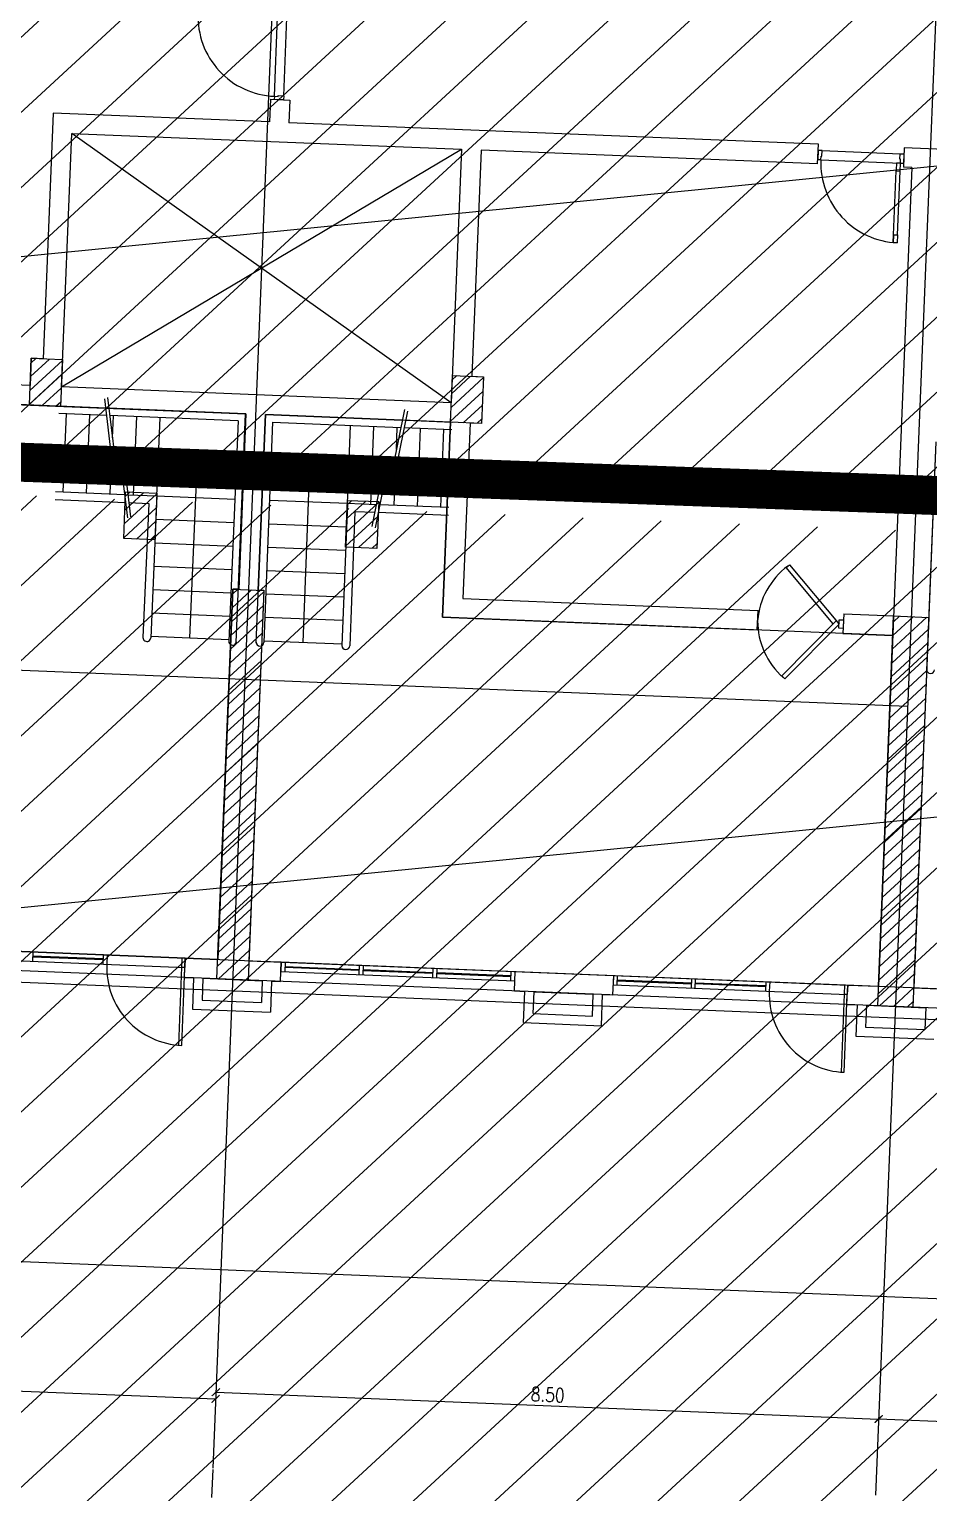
# Model space of a CAD drawing. Extents: x -678889171 to 586587, y -792238163 to 335485.
# Drawn here: x -678795988 to -678784462, y -792124699 to -792105945 of the extents above; entities that cross this region are included whole.
import ezdxf
from ezdxf.enums import TextEntityAlignment as Align

# ---------------------------------------------------------------- set-up
doc = ezdxf.new("R2010")
doc.units = 0
doc.header["$MEASUREMENT"] = 0
doc.layers.get('0').update_dxf_attribs({"color": 8})
for name, color, linetype in [('A-FLOR-PATT', 252, 'Continuous'), ('A-SITE-PATT', 252, 'Continuous'), ('A-WALL', 252, 'Continuous')]:
    doc.layers.add(name, color=color, linetype=linetype)
for name, color, linetype, lineweight in [('BASEMENT3 LAYOUT$0$A-TABL-TEXT', 252, 'Continuous', 30), ('BASEMENT3 LAYOUT$0$HATCH7', 252, 'Continuous', 15), ('BASEMENT3 LAYOUT$0$TEXT6', 252, 'Continuous', 0)]:
    doc.layers.add(name, color=color, linetype=linetype, lineweight=lineweight)
doc.styles.add('Ground floor Towers$0$$Bas01-Rname$0$EN-SC', font='swissc.ttf')
doc.styles.add('Ground floor Towers$0$$Bas01-Rname$0$EN-SCL', font='swisscl.ttf')
doc.styles.add('Ground floor Towers$0$04-Ground Floor$0$V2-lower ground$0$LEVEL  FOR LICENSE LOWER GR$0$$LG- LEVEL$0$AR-SR', font='sarb.shx')
doc.styles.add('XR-Axis$0$MOD-E-TEXT', font='romans.shx', dxfattribs={"width": 0.8, "height": 1.8})

# ---------------------------------------------------------------- blocks, each defined once
blk = doc.blocks.new('A$C61C61320')
at = {"layer": 'BASEMENT3 LAYOUT$0$HATCH7'}
h = blk.add_hatch(dxfattribs=at)
h.set_pattern_fill('JIS_WOOD', color=256, scale=1000, style=0)
h.set_pattern_definition([(45, (-95575.72641586163, -175160.5677797335), (-499.9999991609842, 499.9999991609843), [])])
edge = h.paths.add_edge_path()
edge.add_line((-93671.42387769371, -154054.9431899884), (-93352.28011348587, -174711.9075518902))
edge.add_line((-93352.28011348587, -174711.9075518902), (-49398.28305342048, -174321.9428492732))
edge.add_arc((-49194.7644366367, -173977.2776182104), 400.2673467584944, 239.4389137010584, 436.7722825904112)
edge.add_line((-49103.17453308101, -173587.6300358392), (-49353.17453308101, -169321.0603725039))
edge.add_arc((765187.6152318742, -69570.4512780355), 820625.9088071947, 178.5717505264322, 186.9818142228341, ccw=False)
edge.add_line((-55183.34322072996, -49116.28952082794), (-86992.42594180122, -47875.38068783496))
edge.add_line((-86992.42594180116, -47875.38068783496), (-86999.8191618316, -136404.81269691))
edge.add_line((-86999.81916183163, -136404.81269691), (-87007.19406194473, -152784.6622732603))
edge.add_line((-87007.19406194473, -152784.6622732603), (-93671.42387769371, -154054.9431899884))
at = {"layer": 'BASEMENT3 LAYOUT$0$TEXT6'}
h = blk.add_hatch(dxfattribs=at)
h.set_pattern_fill('JIS_WOOD', color=256, scale=1000, style=0)
h.set_pattern_definition([(45, (-843775.3736575155, -469599.9160835323), (-499.9999991609842, 499.9999991609843), [])])
h.paths.add_polyline_path([(-48073.17453308101, -174366.9252005816), (-52827.70401773683, -137283.3745918828), (-21470.42890679266, -134427.2130430685), (-18376.25980977295, -161775.8762387046), (-18368.17453308101, -175467.8413407506), (-18518.17453308101, -176466.9552695606), (-18518.17453308101, -178386.9252005816), (-18368.17453308101, -183011.1167942794), (-18362.29752682254, -198446.5368052525), (-18168.17453308101, -202281.2411916029), (-18360.0892563893, -208926.9252005816), (-21225.79736915685, -208049.6763489796), (-45692.61271465314, -203035.1575495943), (-55544.17996463575, -201566.2036034855), (-64372.75623362488, -200382.3687026045), (-73244.07786642597, -199325.5838570178), (-82129.48166527948, -198394.9150768394), (-90383.39706973708, -197394.4851778569), (-93352.28011348587, -194591.9241360954), (-93352.28011348587, -177285.8004086108), (-93172.93907456682, -174906.1366184817), (-50378.17453308101, -174866.9252005816)])
at = {"layer": 'BASEMENT3 LAYOUT$0$A-TABL-TEXT', "const_width": 500}
blk.add_lwpolyline([(-93352.28011348587, -174516.9252005816), (-47927.38834524783, -174323.9099120742, -0.04910831258971037), (-55178.17453308101, -49001.92520058164), (-88972.05165299936, -47526.12244615683)], format="xyb", dxfattribs=at)
blk = doc.blocks.new('2')
at = {"layer": 'BASEMENT3 LAYOUT$0$A-TABL-TEXT', "const_width": 500}
blk.add_lwpolyline([(24568.57618810749, 57680.4355040497), (69993.46795634553, 57873.45079255712, -0.04910831258971037), (62742.68176851235, 183195.4355040497), (28948.804648594, 184671.2382584745)], format="xyb", dxfattribs=at)
blk = doc.blocks.new('XR-Axis$0$_ArchTick')
at = {"const_width": 0.15}
blk.add_lwpolyline([(-0.5, -0.5), (0.5, 0.5)], dxfattribs=at)
blk = doc.blocks.new('GR')
at = {"layer": 'A-FLOR-PATT'}
for p, q in [((7955, 89935), (7955, 60105)), ((16455, 89935), (16455, 60105)), ((-7945, 73725), (46290, 81330)), ((8029.654422356137, 77704.93693002508, 0.0001263129885638732), (8029.654422356137, 78724.93693002479, 0.0001263129885638732)), ((8149.654422356, 77714.93693002508, 0.0001263129885638732), (8149.654422356, 78714.93693002479, 0.0001263129885638732)), ((7979.654422356041, 77664.93693002521, 0.0001263129885638731), (7979.654422356057, 77373.68620787027, 0.0001263129885638731)), ((7980.44737153241, 77664.93693002521), (8229.654422356081, 77664.93693002517, 0.0001263129885638731)), ((8029.654422356137, 77704.93693002508, 0.0001263129885638732), (8079.65442235612, 77704.93693002508, 0.0001263129885638732)), ((8029.654422356137, 77704.93693002508, 0.0001263129885638732), (8029.654422356137, 77664.9369300251, 0.0001263129885638732)), ((8149.654422356, 77664.9369300251, 0.0001263129885638732), (8029.654422356137, 77664.9369300251, 0.0001263129885638732)), ((8079.65442235612, 77704.93693002508, 0.0001263129885638732), (8079.65442235612, 77714.93693002508, 0.0001263129885638732)), ((8079.65442235612, 77714.93693002508, 0.0001263129885638732), (8149.654422356, 77714.93693002508, 0.0001263129885638732)), ((8149.654422356, 77714.93693002508, 0.0001263129885638732), (8149.654422356, 77664.9369300251, 0.0001263129885638732)), ((8229.654422356081, 77664.93693002517, 0.0001263129885638731), (8229.654422356081, 77373.68620786475, 0.0001263129885638731)), ((7979.654422356057, 77373.68620787027), (5204.6543963442, 77373.68620787017)), ((5204.6543963442, 77373.68620787017), (5204.654396344305, 74223.12706933822)), ((15020.8980069407, 77373.68620786972), (8229.654422356081, 77373.68620786475)), ((15020.8980069407, 77123.68620787055), (15020.8980069407, 77373.68620787055)), ((15020.89800694096, 77293.68620787098), (15020.89800694096, 77173.68620787113)), ((15070.89800694095, 77293.68620787098), (15020.89800694096, 77293.68620787098)), ((15070.89800694094, 77223.68620787111), (15070.89800694095, 77293.68620787098)), ((15070.89800694094, 77293.68620787098), (16070.89800694064, 77293.68620787098)), ((16070.89800694064, 77223.68620787111), (16070.89800694064, 77293.68620787098)), ((16070.89800694064, 77293.68620787098), (16120.89800694063, 77293.68620787098)), ((17425.02378747654, 77373.68620787146), (16120.89800694063, 77373.68620787052)), ((16120.89800694063, 77373.68620787105), (16120.89800694063, 77123.68620787055)), ((16120.89800694063, 77293.68620787098), (16120.89800694063, 77173.68620787113)), ((5454.654396344326, 73873.85206119213), (5454.654396344209, 77123.80845017298)), ((5454.654396344209, 77123.80845017298), (10454.65530640678, 77123.80845017298)), ((5454.654396344326, 73873.85206119213), (10454.65530640673, 77123.80845017298)), ((10454.6553064069, 73873.85206119213), (5454.654396344209, 77123.80845017298)), ((10454.65530640678, 77123.80845017302), (10454.65530640677, 73873.85206119213)), ((15020.8980069407, 77123.68620787055), (10704.65530640681, 77123.68620787055)), ((10704.65530640678, 77123.68620787055), (10704.65530640677, 74223.12706933869)), ((15060.89800694094, 77173.68620787113), (15020.89800694096, 77173.68620787113)), ((15060.89800694094, 77173.68620787113), (15060.89800694094, 77223.68620787111)), ((15060.89800694094, 77223.68620787111), (15070.89800694094, 77223.68620787111)), ((15060.89800694094, 77173.68620787113), (16080.89800694065, 77173.68620787113)), ((16080.89800694065, 77173.68620787113), (16030.89800694066, 77173.68620787113)), ((16030.89800694066, 77173.68620787113), (16030.89800694066, 77086.68620787116)), ((16030.89800694066, 77086.68620787116), (16030.89800694066, 77073.68620787116)), ((16080.89800694064, 77223.68620787111), (16070.89800694064, 77223.68620787111)), ((16080.89800694064, 77173.68620787113), (16080.89800694064, 77223.68620787111)), ((16080.89800694065, 77073.68620787116), (16080.89800694065, 77173.68620787113)), ((16080.89800694064, 77173.68620787113), (16120.89800694063, 77173.68620787113)), ((16229.65486295466, 77123.68620787055), (16120.89800694063, 77123.68620787055)), ((16229.65486295466, 77123.68620787055), (16229.65486295434, 66623.7655175151)), ((16030.89800694066, 77073.68620787116), (16080.89800694065, 77073.68620787116)), ((16030.89800694066, 76253.68620787139), (16030.89800694066, 77073.68620787116)), ((16080.89800694064, 76253.68620787139), (16080.89800694065, 77073.68620787116)), ((16030.89800694066, 76253.68620787139), (16080.89800694065, 76253.68620787139)), ((16030.89800694066, 76153.68620787142), (16030.89800694066, 76253.68620787139)), ((16030.89800694066, 76153.68620787142), (16030.89800694066, 76240.68620787139)), ((16030.89800694066, 76240.68620787139), (16030.89800694066, 76153.68620787142)), ((16080.89800694065, 76153.68620787142), (16030.89800694066, 76153.68620787142)), ((16080.89800694065, 76253.68620787139), (16080.89800694065, 76153.68620787142)), ((5052.974337615946, 74223.12706933822), (5452.974337615946, 74223.12706933822)), ((5052.974337615946, 73623.12706933822), (5052.974337615946, 74223.12706933822)), ((5052.974337615859, 74165.33860663974), (5110.76089494981, 74223.12706933814)), ((5052.974337615859, 73988.55899693858), (5287.534675986069, 74223.12706933814)), ((5204.654396344305, 74223.12706933822), (5052.974337615888, 74223.12706933822)), ((5052.974337615888, 74223.12706933822), (5052.974337615889, 73875.2157842237)), ((5052.974337615859, 73811.77938723745), (5452.974337615859, 74211.792576218)), ((5452.974337615946, 74223.12706933822), (5452.974337615946, 73623.12706933822)), ((10453.62859937252, 74223.12706933869), (10853.62859937252, 74223.12706933869)), ((10453.62859937252, 73623.12706933869), (10453.62859937252, 74223.12706933869)), ((10453.62859937234, 74165.33860664011), (10511.41515670644, 74223.12706933866)), ((10453.6285993724, 73988.55899693904), (10688.18893774261, 74223.1270693386)), ((10453.62859937237, 73811.77938723782), (10853.62859937246, 74211.79257621846)), ((10704.65530640684, 74223.12706933869), (10853.62859937246, 74223.12706933869)), ((10853.62859937252, 74223.12706933869), (10853.62859937252, 73623.12706933869)), ((10853.62859937246, 74223.12706933869), (10853.62859937246, 73623.12706933869)), ((5052.974337615888, 73634.99977753634), (5452.974337615888, 74035.0129665169)), ((10453.62859937234, 73634.99977753672), (10853.62859937243, 74035.01296651736)), ((5052.974337615888, 73875.2157842237), (4460.684395768795, 73875.2157842237)), ((5217.875801913411, 73623.1270693382), (5452.974337615859, 73858.2333568157)), ((10454.6553064069, 73873.85206119213), (5454.654396344326, 73873.85206119213)), ((6009.988438088321, 73744.33879053305), (6132.549842833185, 72980.48138453475)), ((6051.640287327922, 73760.58586887177), (6174.201692072782, 72996.72846287345)), ((9857.66944150383, 73760.58630706253), (9735.108212645826, 72996.72887284306)), ((9899.321294484502, 73744.33923831461), (9776.760065626497, 72980.48180409518)), ((10618.53006367001, 73623.12706933872), (10853.62859937237, 73858.23335681608)), ((-5070.34557764377, 73625.21578422368), (7829.655139212293, 73623.85206119213)), ((5204.654396344208, 73625.2157842237), (4460.684395768796, 73625.2157842237)), ((5452.974337615946, 73623.12706933822), (5052.974337615946, 73623.12706933822)), ((7829.655139212293, 73623.85206119213), (5204.654396344326, 73623.85123680739, -6.574357716820217e-08)), ((5394.649582949671, 73623.12706933817), (5452.9743376158, 73681.45374711446)), ((6029.164854973989, 73624.82279698584), (5433.505618820849, 73625.14450549292)), ((6044.092871411245, 73531.78473221988), (5433.505618820849, 73532.11450317202)), ((7826.530260950063, 73623.8520611921), (6073.427393907075, 73624.79889131218)), ((7734.776089984295, 73530.87161421354), (6088.355410344328, 73531.7608265462)), ((7734.776089984295, 73530.87161421354), (7728.490594486259, 70705.66692029907)), ((7826.530260950059, 70691.69283284378), (7826.530260950063, 73623.8520611921)), ((7829.655139212176, 71373.7655175168), (7829.655139212176, 73624.56491633669)), ((7829.655139212264, 71372.94892156101), (7829.655139212293, 73623.85206119283)), ((7829.655139212293, 73623.85206119213), (7829.655139212176, 71373.7655175168)), ((8079.655139212151, 71373.76554629947), (8079.654620939992, 73624.5649451193)), ((10453.62859937252, 73623.12706933869), (8079.654620954272, 73624.50292906405)), ((8079.654620954272, 73624.50292906405), (8079.655139212151, 71373.76554629947)), ((10454.65530640677, 73623.91404859169), (8079.655139212235, 73624.50292893554)), ((8079.655139212264, 71372.94892156101), (8079.655139212264, 73624.50292893543)), ((8082.779499366248, 73623.85209069426), (9835.88236619117, 73624.79932448622)), ((8082.780174529262, 70691.69286234601), (8082.779499366248, 73623.85209069426)), ((8174.53369174182, 73530.87166484313), (9820.954371176991, 73531.76125628289)), ((8174.53369174182, 73530.87166484313), (8180.819837775366, 70705.66697237606)), ((9865.21691010457, 73531.78517214852), (10475.80416261902, 73532.11508369532)), ((9880.144905118752, 73624.82324035182), (10475.8041411978, 73625.14508601621)), ((10853.62859937252, 73623.12706933869), (10453.62859937252, 73623.12706933869)), ((10454.65530640675, 71123.76551751688), (10453.62859937252, 73623.12706933869)), ((10454.65530640677, 73623.12706933869), (10454.65530640675, 71123.76551751688)), ((10704.65530640677, 73623.12706933869), (10704.65530640675, 71373.76551751688)), ((10853.62859937246, 73623.12706933869), (10704.65530640684, 73623.12706933869)), ((10795.30384470627, 73623.12706933866), (10853.62859937237, 73681.45374711492)), ((16679.65486295446, 73623.8031857713), (16679.65486295446, 66623.76551723768)), ((16682.78041652944, 70690.99311905327), (16682.77974136643, 73623.15234740151)), ((-6790, 65505), (47445, 73110)), ((6132.549842833185, 72980.48138453475), (6262.427298272152, 72878.10589270551)), ((6174.201692072782, 72996.72846287345), (6304.079147511749, 72894.3529710442)), ((9735.108212645826, 72996.72887284306), (9605.230780779984, 72894.35335110805)), ((9776.760065626497, 72980.48180409518), (9646.882633760655, 72878.10628236018)), ((6262.427298272152, 72878.10589270551), (6166.855554999738, 72766.67286658387)), ((6166.855554999738, 72766.67286658387), (6279.865389474753, 72769.42392109043)), ((6304.079147511749, 72894.3529710442), (6208.507404239337, 72782.9199449226)), ((6208.507404239337, 72782.9199449226), (6321.517238714352, 72785.67099942913)), ((6279.865389474753, 72769.42392109043), (6366.47317651451, 72229.64551625603)), ((6321.517238714352, 72785.67099942913), (6408.125025754109, 72245.89259459471)), ((9587.792714602641, 72785.67137547767), (9501.185051853005, 72245.89295070083)), ((9629.444567583314, 72769.42430672978), (9542.836904833675, 72229.64588195297)), ((9700.802549711116, 72782.92034699293), (9587.792714602641, 72785.67137547767)), ((9605.230780779984, 72894.35335110805), (9700.802549711116, 72782.92034699293)), ((9742.454402691787, 72766.67327824503), (9629.444567583314, 72769.42430672978)), ((9646.882633760655, 72878.10628236018), (9742.454402691787, 72766.67327824503)), ((5433.505618820851, 72529.75557405787), (6318.636292201363, 72527.78634157177)), ((5433.505618820849, 72429.75532657327), (6334.687124923577, 72427.75038430751)), ((6330.535740751715, 72562.93923792429), (6730.535740751715, 72562.93923792429)), ((6330.535740751715, 71962.93923792429), (6330.535740751715, 72562.93923792429)), ((6330.535740751628, 72505.1507752258), (6388.322298085579, 72562.9392379242)), ((6330.535740751598, 72328.37116552464), (6565.09607912178, 72562.93923792418)), ((6330.535740751657, 72151.59155582351), (6730.535740751657, 72551.60474480406)), ((6362.910800100162, 72527.68783995883), (6732.539909387886, 72526.86549172086)), ((6378.961632822376, 72427.65188269463), (6632.317678127327, 72427.08821795016)), ((6632.317678127327, 72427.08821795016), (6628.493316813172, 70708.11418649236)), ((6732.539909387886, 72526.86549172083), (6728.493069328879, 70707.8917077475)), ((6730.535740751715, 72562.93923792429), (6730.535740751715, 71962.93923792429)), ((9176.06777191005, 72569.26995753846), (9576.06777191005, 72569.26995753846)), ((9176.06777191005, 71969.26995753846), (9176.06777191005, 72569.26995753846)), ((9176.067771909962, 72511.48149483997), (9233.854329243914, 72569.26995753837)), ((9176.067771909933, 72334.70188513881), (9410.628110280144, 72569.26995753837)), ((9176.067771909991, 72157.92227543768), (9576.067771909991, 72557.93546441823)), ((9546.399212620388, 72527.68820647604), (9176.77010352203, 72526.86577312677)), ((9176.77010352203, 72526.86577312674), (9180.817362420437, 70707.89199008529)), ((9530.348402932592, 72427.65224551596), (9276.992357757437, 72427.08852243338)), ((9276.992357757437, 72427.08852243338), (9280.817114884914, 70708.11449185622)), ((10475.80441644975, 72429.7559070966), (9574.62291080871, 72427.75075732355)), ((9576.06777191005, 72569.26995753846), (9576.06777191005, 71969.26995753846)), ((10475.80439342356, 72529.75615458119), (9590.673720496507, 72527.78671828369)), ((6330.535740751628, 71974.81194612241), (6730.535740751628, 72374.82513510296)), ((9176.067771909875, 71981.1426657365), (9576.067771909962, 72381.15585471713)), ((9340.969236207515, 71969.26995753843), (9576.067771909962, 72204.37624501594)), ((6495.437205049151, 71962.93923792423), (6730.535740751628, 72198.04552540177)), ((6672.21098608544, 71962.93923792423), (6730.535740751657, 72021.26591570061)), ((9517.743017243803, 71969.26995753843), (9576.067771909904, 72027.5966353147)), ((6730.535740751715, 71962.93923792429), (6330.535740751715, 71962.93923792429)), ((9576.06777191005, 71969.26995753846), (9176.06777191005, 71969.26995753846)), ((14828.16316087445, 71936.94784265762), (14868.84971541812, 71973.9356195294)), ((15460.31789284107, 71241.57763749744), (14828.16316087445, 71936.94784265762)), ((14868.84971541812, 71973.9356195294), (15534.6296990728, 71241.57763749745)), ((7829.655139212176, 71373.7655175168), (7753.627997966643, 71372.94892156101)), ((7753.627997966658, 71308.66944328923), (7817.905356856296, 71372.94892156095)), ((7753.627997966658, 71131.8898335881), (7994.679137892555, 71372.94892156095)), ((7753.627997966629, 66372.94962368463), (7753.627997966629, 71372.94892156101)), ((7753.627997966629, 71372.94892156101), (8153.627997966629, 71372.94892156101)), ((7753.627997966614, 66623.7655175151), (7753.627997966643, 71372.94892156101)), ((7753.627997966643, 71372.94892156101), (7829.655139212264, 71372.94892156101)), ((7753.627997966643, 71372.94892156101), (7753.627997966614, 66623.7655175151)), ((7753.627997966658, 70955.1102238869), (8153.6279979666, 71355.12341286748)), ((8079.655139212264, 71372.94892156101), (8153.627997966614, 71373.76551751685)), ((8079.655139212151, 71373.76554629947), (8153.627997966629, 71372.94892156101)), ((8153.627997966614, 71373.76551751685), (8153.627997966614, 66623.7655173023)), ((8153.627997966629, 71372.94892156101), (8153.627997966629, 66372.94962368463)), ((8153.627997966629, 71372.94892156101), (8153.627997966614, 66623.7655173023)), ((10704.65530640675, 71373.76551751688), (14489.89031495799, 71373.76551751688)), ((14489.89031495799, 71123.76551751688), (14489.89031495799, 71373.76551751688)), ((15493.94314453658, 71278.56541436921), (14828.16316087457, 70546.20743233716)), ((15534.6296990728, 71241.57763749745), (15493.94314453658, 71278.56541436921)), ((15534.62969907281, 71186.59135412436), (15534.6296990728, 71296.56392087799)), ((15534.6296990728, 71296.56392087799), (15589.61598249432, 71296.56392087799)), ((15589.61598249432, 71373.76551751688), (16229.65486295439, 71373.76551751688)), ((15589.61598249432, 71373.76551751688), (15589.61598249432, 71123.76551751688)), ((15589.61598249432, 71296.56392087799), (15589.61598249432, 71186.59135412436)), ((16228.62772170882, 71298.52734289228), (16303.0468465965, 71372.94892156095)), ((16228.62772170882, 71121.74773319115), (16479.82062763275, 71372.94892156095)), ((16228.62772170882, 70944.96812348996), (16656.59440866904, 71372.94892156095)), ((16228.62772170888, 66372.94962368463), (16228.62772170888, 71372.94892156101)), ((16228.62772170888, 71372.94892156101), (16678.62772170888, 71372.94892156101)), ((16678.62772170888, 71372.94892156101), (16678.62772170888, 66372.94962368463)), ((7753.627997966658, 70778.33061418578), (8153.627997966658, 71178.3438031663)), ((10454.65530640675, 71123.76551751688), (14489.89031495799, 71123.76551751688)), ((16228.62772170888, 71123.76551751688), (10454.65530640675, 71123.76551751688)), ((14868.84971541825, 70509.2196554654), (15534.6296990728, 71241.57763749745)), ((15589.61598249432, 71186.59135412436), (15534.62969907281, 71186.59135412436)), ((15589.61598249432, 71123.76551751688), (16229.65486295439, 71123.76551751688)), ((16228.62772170885, 70768.18851378886), (16678.62772170888, 71218.203351392)), ((16228.62772170888, 66623.7655173023), (16228.62772170888, 71123.76551751688)), ((7753.627997966658, 70601.55100448459), (8153.627997966658, 71001.56419346516)), ((16228.62772170888, 70591.40890408767), (16678.62772170891, 71041.42374169084)), ((7753.6279979666, 70424.7713947834), (8153.627997966658, 70824.78458376403)), ((16228.62772170882, 70414.62929438651), (16678.62772170882, 70864.64413198963)), ((7753.627997966658, 70247.99178508227), (8153.6279979666, 70648.00497406279)), ((14828.16316087457, 70546.20743233716), (14868.84971541825, 70509.2196554654)), ((16228.62772170882, 70237.84968468535), (16678.62772170885, 70687.8645222885)), ((7753.6279979666, 70071.21217538108), (8153.6279979666, 70471.22536436166)), ((16228.62772170882, 70061.07007498422), (16678.62772170888, 70511.0849125874)), ((16228.62772170885, 69884.29046528306), (16678.62772170888, 70334.3053028862)), ((-47245.00000000003, 70225.00000000001), (16455, 70225)), ((7753.6279979666, 69894.43256567995), (8153.6279979666, 70294.44575466053)), ((16228.62772170888, 69707.51085558187), (16678.62772170888, 70157.52569318499)), ((7753.6279979666, 69717.65295597876), (8153.6279979666, 70117.66614495934)), ((16228.62772170882, 69530.73124588077), (16678.62772170882, 69980.74608348389)), ((7753.6279979666, 69540.87334627757), (8153.6279979666, 69940.88653525815)), ((16228.62772170885, 69353.95163617958), (16678.62772170885, 69803.9664737827)), ((7753.6279979666, 69364.09373657644), (8153.6279979666, 69764.10692555702)), ((7753.6279979666, 69187.31412687537), (8153.6279979666, 69587.32731585589)), ((16228.62772170882, 69177.17202647842), (16678.62772170888, 69627.1868640816)), ((7753.627997966541, 69010.53451717412), (8153.6279979666, 69410.5477061547)), ((16228.62772170885, 69000.39241677726), (16678.62772170888, 69450.4072543804)), ((7753.6279979666, 68833.75490747299), (8153.6279979666, 69233.76809645351)), ((16228.62772170888, 68823.61280707613), (16678.62772170888, 69273.62764467928)), ((7753.6279979666, 68656.97529777186), (8153.6279979666, 69056.98848675238)), ((16228.62772170882, 68646.83319737497), (16678.62772170882, 69096.84803497809)), ((7753.6279979666, 68480.19568807067), (8153.6279979666, 68880.20887705119)), ((16228.62772170879, 68470.05358767376), (16678.62772170885, 68920.06842527693)), ((7753.6279979666, 68303.41607836954), (8153.6279979666, 68703.42926735012)), ((16228.62772170885, 68293.27397797263), (16678.62772170888, 68743.2888155758)), ((7753.627997966541, 68126.6364686683), (8153.627997966541, 68526.64965764887)), ((16228.62772170885, 68116.49436827144), (16678.62772170885, 68566.50920587458)), ((7753.627997966541, 67949.85685896716), (8153.6279979666, 68349.8700479478)), ((16228.62772170885, 67939.71475857036), (16678.62772170891, 68389.7295961735)), ((7753.627997966483, 67773.07724926603), (8153.627997966483, 68173.09043824655)), ((16228.62772170885, 67762.93514886918), (16678.62772170888, 68212.94998647235)), ((7753.627997966541, 67596.29763956484), (8153.627997966541, 67996.31082854536)), ((16228.62772170879, 67586.15553916799), (16678.62772170885, 68036.17037677119)), ((7753.627997966541, 67419.51802986371), (8153.627997966541, 67819.53121884429)), ((16228.62772170885, 67409.37592946686), (16678.62772170885, 67859.39076706994)), ((7753.627997966541, 67242.73842016252), (8153.627997966541, 67642.7516091431)), ((16228.62772170885, 67232.59631976573), (16678.62772170885, 67682.61115736881)), ((7753.6279979666, 67065.95881046145), (8153.6279979666, 67465.97199944197)), ((16228.62772170885, 67055.81671006454), (16678.62772170891, 67505.83154766774)), ((16228.62772170885, 66879.0371003634), (16678.62772170885, 67329.05193796655)), ((7753.627997966483, 66889.1792007602), (8153.627997966541, 67289.19238974078)), ((16228.62772170885, 66702.25749066228), (16678.62772170885, 67152.27232826536)), ((7753.627997966483, 66712.39959105907), (8153.627997966541, 67112.41278003971)), ((16228.62772170885, 66525.47788096109), (16678.62772170885, 66975.49271856423)), ((7753.627997966483, 66535.61998135789), (8153.627997966541, 66935.63317033846)), ((16252.87827453332, 66372.94962368463), (16678.62772170885, 66798.7131088631)), ((-50315, 66625), (42755, 66625)), ((7753.627997966614, 66623.7655175151), (-496.3677631192458, 66623.76551752308)), ((4335.569619384089, 66623.76488077432), (7335.569619384021, 66623.76551751769)), ((5385.569644804644, 66503.76510320487), (5385.569619384007, 66623.76510320476)), ((6285.569619384045, 66623.76529465728), (6285.569644853809, 66503.7652946574)), ((6335.569619384043, 66623.76530526966), (6335.569644853807, 66503.76530526979)), ((7294.31490784422, 66623.7185322405), (7294.314933313954, 66503.71853224056)), ((7335.569619384021, 66623.76551751769), (7335.56964485377, 66503.76551751781)), ((7335.571218962655, 66623.76551751827), (7753.627997966614, 66623.76551751772)), ((7335.571218962655, 66373.76551751688), (7335.571218962656, 66623.76551730405)), ((7767.736784793087, 66372.94962368457), (8153.627997966541, 66758.85356063728)), ((7944.510565829347, 66372.94962368457), (8153.627997966541, 66582.07395093614)), ((8153.627997966614, 66623.7655175172), (8568.007378840426, 66623.76551751664)), ((8153.627997966614, 66623.7655173023), (16228.62772170888, 66623.7655173023)), ((8568.007378840266, 66623.76488132434), (8568.007340157346, 66503.76488132442)), ((8568.007378851105, 66373.76551747546), (8568.007378840426, 66623.76551751664)), ((8568.007378889364, 66623.76488132434), (11568.00737888925, 66623.76391302343)), ((8618.007378840266, 66623.76486520645), (8618.007340157317, 66503.76486520654)), ((9568.007378840179, 66623.76455896665), (9568.007340157259, 66503.76455896675)), ((9618.007378840179, 66623.76454284879), (9618.007340157259, 66503.76454284886)), ((10518.00734015726, 66503.76425192907), (10518.00737888934, 66623.764251929)), ((10568.00734015726, 66503.7642357907), (10568.00737888934, 66623.76423579063)), ((11518.007340157, 66503.76392916187), (11518.00737888904, 66623.7639291618)), ((11568.0073401572, 66503.76391302352), (11568.00737888928, 66623.76391302343)), ((11568.0073788964, 66373.76551747546), (11568.00737890708, 66623.7655175184)), ((11568.00737887375, 66623.7655175184), (12832.5555516295, 66623.76551751673)), ((12832.55521339824, 66503.76615404856), (12832.55555166118, 66623.76615404802)), ((12832.55555166118, 66623.76615404802), (15832.55555164927, 66623.75769870363)), ((12832.55555164018, 66373.76551751667), (12832.5555516295, 66623.76551751673)), ((12882.55521339808, 66503.7660131057), (12882.55555166096, 66623.76601310512)), ((13832.55521339429, 66503.76333519116), (13832.55555165715, 66623.76333519057)), ((13882.55521339408, 66503.76319424833), (13882.55555165695, 66623.76319424775)), ((14782.55555165344, 66623.76065807394), (14782.55521343969, 66503.76065807453)), ((14832.55555165324, 66623.76051715153), (14832.55521343949, 66503.76051715213)), ((15791.30083996726, 66623.71083845693), (15791.30050175348, 66503.71083845747)), ((15832.55555164927, 66623.75769870363), (15832.55521343551, 66503.75769870423)), ((15832.55555164018, 66623.76551751567), (16229.65486295446, 66623.76551751632)), ((15832.55555164018, 66373.76551751688), (15832.55555164018, 66623.76551751567)), ((16429.65205556963, 66372.94962368457), (16678.62772170885, 66621.93349916185)), ((16679.65486295446, 66623.7655172379), (17097.10372437326, 66623.76551723857)), ((4335.569644853809, 66503.76488077437), (7335.569644853741, 66503.76551751781)), ((6285.569630818245, 66569.89369779943), (5385.569630796103, 66569.89350677641)), ((6285.56963336516, 66557.89369779949), (5385.569633338157, 66557.89350677635)), ((7335.569640802039, 66503.76874515931), (7295.569672318436, 66503.71853250689)), ((7295.569672318436, 66503.71853250689), (7296.824988080387, 65503.71931396295)), ((7336.824956564019, 65503.7695266154), (7335.569640802039, 66503.76874515931)), ((8121.284346865548, 66372.94962368463), (8153.627997966483, 66405.29434123501)), ((8568.007340157346, 66503.76488132442), (11568.0073401572, 66503.76391302352)), ((8618.007361391588, 66569.63646204415), (9568.007361391501, 66569.63615541552)), ((8618.007357523253, 66557.63646204415), (9568.007357523195, 66557.63615541553)), ((9618.007361391472, 66569.63613927717), (10518.00736141851, 66569.6358487869)), ((9618.007357523195, 66557.63613927718), (10518.00735754526, 66557.63584878691)), ((10568.00736141848, 66569.63583264855), (11518.00736141819, 66569.63552601993)), ((10568.00735754523, 66557.63583264856), (11518.00735754496, 66557.63552601993)), ((12832.55521344739, 66503.76615404854), (15832.55521343548, 66503.75769870424)), ((12882.55539980458, 66569.89441626774), (13832.55539980082, 66569.89173874202)), ((12882.55536597831, 66557.8944162678), (13832.55536597458, 66557.89173874207)), ((14782.55539981921, 66569.88906121631), (13882.55539980062, 66569.89159781962)), ((14782.55536599777, 66557.88906121641), (13882.55536597433, 66557.8915978196)), ((15832.55520939356, 66503.76092634574), (15792.55524075796, 66503.71083492108)), ((15792.55524075796, 66503.71083492108), (15793.80752582636, 65503.71161257725)), ((15833.80749446198, 65503.76170400195), (15832.55520939356, 66503.76092634574)), ((16606.42583660583, 66372.94962368457), (16678.62772170885, 66445.15388946072)), ((40585, 66375), (-6630, 66375)), ((40765, 66225), (-6480, 66225)), ((7335.571218962656, 66373.76551751619), (7454.655139205769, 66373.76551751628)), ((7454.655139205769, 66373.76551730352), (7454.655139222857, 65973.76551751634)), ((7574.655139205768, 66373.76551751635), (8334.655139222856, 66373.76551751686)), ((7574.655139205769, 66373.76551751605), (7574.655139217731, 66093.76551751603)), ((8153.627997966629, 66372.94962368463), (7753.627997966629, 66372.94962368463)), ((8334.655139222856, 66373.76551751724), (8334.655139210894, 66093.76551751666)), ((8454.655139222854, 66373.76551751695), (8568.007378873752, 66373.76551751704)), ((8454.655139222856, 66373.76551730384), (8454.655139205768, 65973.76551751666)), ((11568.00737887375, 66373.76551751864), (11700.28146525589, 66373.76551751845)), ((11700.28146525034, 65973.76551751689), (11700.28146526743, 66373.76551751688)), ((11820.28146525547, 66093.76551734596), (11820.28146527298, 66373.76551738361)), ((11820.28146527298, 66373.76551751824), (12580.2814652277, 66373.76551751707)), ((12580.28146524522, 66093.76551734596), (12580.2814652277, 66373.76551738361)), ((12700.28146525035, 65973.76551751689), (12700.28146523326, 66373.76551751688)), ((12700.28146525589, 66373.76551751688), (12832.55555164018, 66373.76551751667)), ((15832.55555164018, 66373.76551751567), (15964.82963801292, 66373.76551751589)), ((15964.82963801292, 66373.76551730282), (15964.82963803001, 65973.76551751564)), ((16084.82963801292, 66373.76551751608), (16844.82963802147, 66373.76551751725)), ((16084.82963801292, 66373.76551751564), (16084.82963802488, 66093.76551751564)), ((16678.62772170888, 66372.94962368463), (16228.62772170888, 66372.94962368463)), ((16844.82963802147, 66373.76551773025), (16844.82963802147, 66093.76551773025)), ((7574.655139217731, 66093.76551751603), (8334.655139210894, 66093.7655175172)), ((11820.28146524523, 66093.76551734477), (12580.28146524522, 66093.76551734596)), ((16084.82963802488, 66093.76551751605), (16844.82963802147, 66093.76551751725)), ((7454.655139212176, 65973.76551751599), (8454.655139205768, 65973.76551751731)), ((11700.28146525035, 65973.76551734479), (12700.28146525034, 65973.76551734611)), ((15964.82963803001, 65973.76551751599), (16964.82963802147, 65973.76551751731)), ((7296.824988080387, 65503.71931396295), (7336.824956564019, 65503.7695266154)), ((15793.80752582636, 65503.71161257725), (15833.80749446198, 65503.76170400195)), ((-545, 62655), (113465, 62655)), ((-545.0000000000001, 60995.30794381703), (7955, 60995.30794381703)), ((7955, 61081.03485394115), (16455, 61081.03485394115)), ((16455, 61083.63336183931), (24955, 61083.63336183931)), ((7954.999999999825, 60090.00000000077), (7954.999999999825, 59730.00000000082))]:
    blk.add_line(p, q, dxfattribs=at)
at = {"layer": 'A-FLOR-PATT', "ltscale": 100}
for p, q in [((5532.542879199074, 72529.53523665898), (5534.767666647587, 73529.53276181589)), ((5832.54213674626, 72528.86780042412), (5834.766924194771, 73528.86532558169)), ((6134.139273918829, 73246.4153432809), (6134.766181742021, 73528.19788934695)), ((6432.540651840694, 72527.53292795463), (6434.774434742552, 73531.57372972909)), ((6732.539909387886, 72526.86549172086), (6734.764696836428, 73526.86301687811)), ((9176.77010352203, 72526.86577312677), (9174.545085812686, 73526.8632977717)), ((9476.769360915529, 72527.53327843877), (9474.535346821858, 73531.57407969885)), ((9775.170573306536, 73246.41576247533), (9774.543600599707, 73528.19830839703)), ((10076.76787570258, 72528.86828906475), (10074.54285799326, 73528.86581371001)), ((10376.76713309607, 72529.53579437785), (10374.54211538675, 73529.53331902245)), ((6102.067257482069, 73028.26940025915), (5433.505618820849, 73029.75681148248)), ((6132.541394293539, 72528.20036418975), (6133.545879186027, 72979.6962620425)), ((7233.651065690829, 73025.75186057534), (6169.164880486911, 73028.12012194013)), ((7232.538671966555, 72525.75309799635), (7233.651065690829, 73025.75186057534)), ((8675.658832344841, 73025.7520265947), (9740.145017003411, 73028.12053306952)), ((8676.771341199516, 72525.75326427186), (8675.658832344841, 73025.7520265947)), ((9776.768618308992, 72528.20078375214), (9775.764029454438, 72979.69668137358)), ((9807.242639973878, 73028.26982683853), (10475.80427829259, 73029.75739200579)), ((6732.539909387871, 72526.86549172086), (7732.537434545293, 72524.64070427208)), ((7228.534054559297, 70725.75755271327), (7232.538671966555, 72525.75309799635)), ((9176.770103522045, 72526.86577312677), (8176.772578876933, 72524.64075541719)), ((8680.77637307622, 70725.75771991092), (8676.771341199516, 72525.75326427186)), ((6731.872473153357, 72226.86623417422), (7731.869998310756, 72224.64144672519)), ((9177.4376088348, 72226.86651573381), (8177.44008418971, 72224.64149802398)), ((6731.205036918836, 71926.86697662662), (7731.202562076212, 71924.64218917818)), ((9178.105114147562, 71926.86725833992), (8178.107589502495, 71924.64224063067)), ((6730.537600684291, 71626.8677190794), (7730.535125841632, 71624.64293163054)), ((9178.772619460347, 71626.86800094637), (8178.775094815316, 71624.64298323671)), ((6729.870164449674, 71326.86846153189), (7729.867689607088, 71324.64367408362)), ((9179.440124773206, 71326.86874355256), (8179.442600128101, 71324.64372584349)), ((6729.202728215145, 71026.86920398468), (7729.200253372538, 71024.64441653584)), ((9180.107630085975, 71026.86948615903), (8180.110105440891, 71024.64446844939)), ((6728.535291980603, 70726.86994643779), (7728.532817137994, 70724.64515898874)), ((9180.775135398759, 70726.87022876584), (8180.777610753676, 70724.645211056))]:
    blk.add_line(p, q, dxfattribs=at)
at = {"layer": 'A-FLOR-PATT'}
for centre, radius, start, end in [((8029.654422356137, 78724.93693002479, 0.0001263129885638732), 1019.999999999706, 180, 270), ((16080.89800694065, 77173.68620787113), 1019.999999999704, 180, 270), ((15458.04166159686, 71204.26551663513), 968.8700760473924, 129.0769590893901, 177.7929385881495), ((15458.04166159686, 71278.88975835974), 968.8700760473924, 182.2070614118505, 230.9230409106098), ((6678.493193071034, 70708.00294711994), 49.9999999999943, 179.8725289631577, 359.8725289631577), ((7778.490470744113, 70705.55568092664), 49.99999999999363, 179.8725289631577, 359.8725289631577), ((8130.819961543129, 70705.55572149059), 49.99999999999363, 180.1274842298472, 0.1274842298471678), ((9230.817238652668, 70708.00324097076), 49.9999999999943, 180.1274842298472, 0.1274842298471678), ((16730.82020354331, 70704.85597819784), 49.99999999999363, 180.1274842298469, 0.1274842298469341), ((7335.56964081019, 66503.76873868136), 999.9999999999949, 180.0719243454391, 270.0719243454915), ((15832.55520940169, 66503.7609198678), 999.9999999999948, 180.0717506990821, 270.0717506993952)]:
    blk.add_arc(centre, radius, start, end, dxfattribs=at)
at = {"layer": 'A-FLOR-PATT', "xscale": 100, "yscale": 100, "zscale": 100, "rotation": 180}
for p in [(7955, 61081.03485394115), (16455, 61083.63336183931)]:
    blk.add_blockref('XR-Axis$0$_ArchTick', p, dxfattribs=at)
at = {"layer": 'A-FLOR-PATT', "xscale": 100, "yscale": 100, "zscale": 100}
for p in [(16455, 61081.03485394115), (7955, 60995.30794381703)]:
    blk.add_blockref('XR-Axis$0$_ArchTick', p, dxfattribs=at)
at = {"layer": 'A-FLOR-PATT', "insert": (12205, 61221.03485394115), "char_height": 180, "attachment_point": 5, "style": 'XR-Axis$0$MOD-E-TEXT'}
blk.add_mtext('\\A1;8.50', dxfattribs=at)
at = {"layer": 'A-FLOR-PATT', "style": 'Ground floor Towers$0$04-Ground Floor$0$V2-lower ground$0$LEVEL  FOR LICENSE LOWER GR$0$$LG- LEVEL$0$AR-SR', "flags": 12}
for tag, p in [('L', (30296.07288644527, 72859.53473235783)), ('P', (30237.50458115668, 72203.99769414036))]:
    blk.add_attdef(tag, text='', height=500, dxfattribs=at).set_placement(p, align=Align.RIGHT)
at = {"layer": 'A-FLOR-PATT'}
for tag, p, height, style in [('N', (85492.25876324323, 56633.4995742733), 250, 'Ground floor Towers$0$$Bas01-Rname$0$EN-SC'), ('N', (89389.48149106537, 56633.4995742733), 250, 'Ground floor Towers$0$$Bas01-Rname$0$EN-SC'), ('N', (94597.61363499537, 56633.4995742733), 250, 'Ground floor Towers$0$$Bas01-Rname$0$EN-SC'), ('AN', (85922.66280553787, 56313.08159666645), 200, 'Ground floor Towers$0$$Bas01-Rname$0$EN-SCL'), ('AN', (89819.88553336001, 56313.08159666645), 200, 'Ground floor Towers$0$$Bas01-Rname$0$EN-SCL'), ('AN', (95028.01767729002, 56313.08159666645), 200, 'Ground floor Towers$0$$Bas01-Rname$0$EN-SCL'), ('SN', (85299.47460008037, 56025.08594095582), 200, 'Ground floor Towers$0$$Bas01-Rname$0$EN-SCL'), ('F', (85927.04975899268, 56008.67972904726), 200, 'Ground floor Towers$0$$Bas01-Rname$0$EN-SCL'), ('SN', (89196.69732790251, 56025.08594095582), 200, 'Ground floor Towers$0$$Bas01-Rname$0$EN-SCL'), ('F', (89824.27248681482, 56008.67972904726), 200, 'Ground floor Towers$0$$Bas01-Rname$0$EN-SCL'), ('SN', (94404.82947183252, 56025.08594095582), 200, 'Ground floor Towers$0$$Bas01-Rname$0$EN-SCL'), ('F', (95032.40463074483, 56008.67972904726), 200, 'Ground floor Towers$0$$Bas01-Rname$0$EN-SCL')]:
    blk.add_attdef(tag, p, '', height=height, dxfattribs=dict(at, style=style))
at = {"layer": 'A-FLOR-PATT', "style": 'Ground floor Towers$0$$Bas01-Rname$0$EN-SCL', "width": 0.8}
for p in [(85305.16036184286, 56295.1433535593), (89202.383089665, 56295.1433535593), (94410.51523359501, 56295.1433535593)]:
    blk.add_attdef('FN', p, '', height=250, dxfattribs=at)

msp = doc.modelspace()

# ---------------------------------------------------------------- block references
at = {"layer": 'A-SITE-PATT', "rotation": 357.6731745000001}
for name, p in [('2', (-678833487.1858103, -792167746.3685482, -212772)), ('A$C61C61320', (-678706236.4347705, -791940527.995869, -212772))]:
    msp.add_blockref(name, p, dxfattribs=at)

# ---------------------------------------------------------------- next in the draw order: block references
at = {"layer": 'A-WALL', "rotation": 357.6731745000001}
msp.add_blockref('GR', (-678804025.0995113, -792184118.4910543, -212772), dxfattribs=at)

doc.saveas('drawing.dxf')
